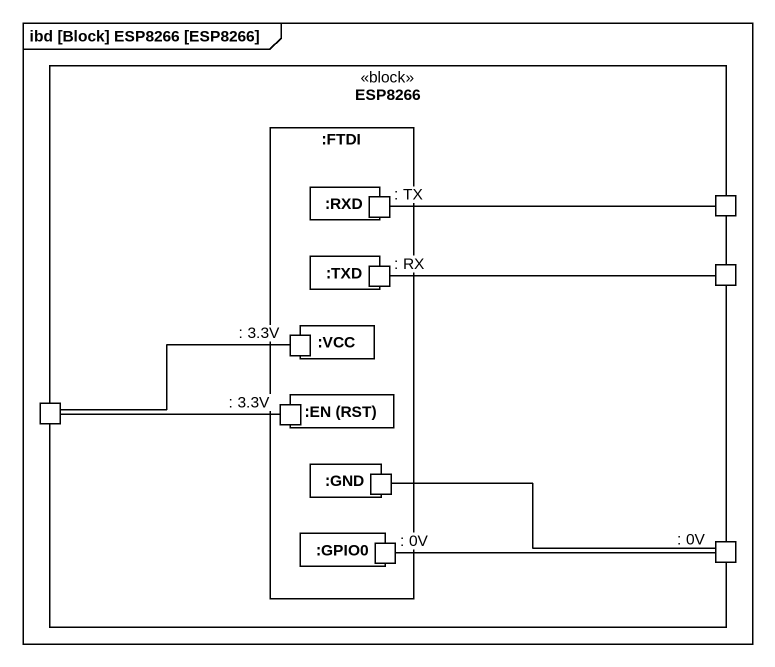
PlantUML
@startuml
mainframe ibd [Block] ESP8266 [ESP8266]
rectangle ESP8266 <<block>> {
  rectangle ":FTDI" as FTDI {
    rectangle ":RXD" as RXD {
      port ": TX" as TX
    }
    rectangle ":TXD" as TXD {
      port ": RX" as RX
    }
    rectangle ":VCC" as VCC {
      port ": 3.3V" as p3_3V
    }
    rectangle ":EN (RST)" as EN_RST {
      port ": 3.3V" as p3_3V_2
    }
    rectangle ":GND" as GND {
      port " " as port4
    }
    rectangle ":GPIO0" as GPIO0 {
      port ": 0V" as p0V
    }
  }
  port " " as port1
  port " " as port2
  port " " as port3
  port ": 0V" as p0V_2
}
TX -right- port1
RX -right- port2
port3 -right- p3_3V
p3_3V_2 -left- port3
port4 -right- p0V_2
p0V -right- p0V_2
@enduml
